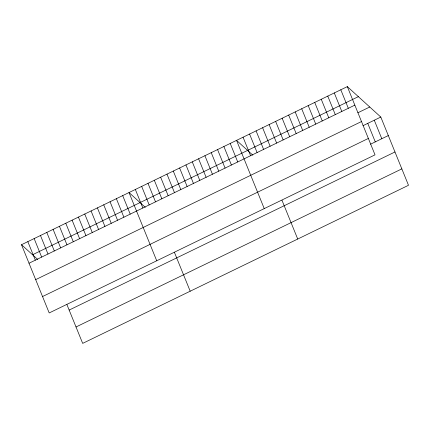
<?xml version="1.0" encoding="UTF-8"?>
<svg xmlns="http://www.w3.org/2000/svg" width="430" height="430" viewBox="0 0 430 430"><rect width="100%" height="100%" fill="white"/><g stroke="black" fill="none" stroke-linecap="round" stroke-linejoin="round"><path stroke-width="0.64" d="M347.322 86.618L375.024 154.848L49.203 312.949L21.5 244.718L347.322 86.618L380.797 117.051L408.5 185.282L82.678 343.382L66.935 304.607M32.546 254.764L358.367 96.659M29.02 263.23L354.836 105.13M357.9 112.757L369.746 107.011M35.679 279.64L361.501 121.54M363.022 125.673L380.797 117.051M42.543 296.544L368.365 138.439M370.542 144.19L388.312 135.563M69.155 310.073L394.976 151.973M76.019 326.977L401.84 168.877M252.802 155.16L236.543 140.374L264.246 208.604M145.286 207.33L129.022 192.543L156.724 260.774M21.5 244.718L37.765 259.505M374.277 120.212L381.797 138.729M367.763 123.378L375.277 141.889M340.802 89.779L348.321 108.295M334.287 92.939L341.802 111.456M327.767 96.105L335.287 114.617M321.253 99.266L328.773 117.777M314.738 102.426L322.253 120.943M308.219 105.592L315.738 124.103M301.704 108.752L309.224 127.264M295.19 111.913L302.704 130.43M288.67 115.073L296.189 133.59M282.155 118.239L289.675 136.751M275.641 121.4L283.155 139.911M269.121 124.56L276.64 143.077M262.606 127.726L270.126 146.238M256.092 130.887L263.606 149.398M281.973 200.256L297.721 239.037M249.572 134.047L257.092 152.564M243.057 137.208L250.577 155.725M230.217 143.443L237.731 161.954M223.89 146.512L231.41 165.023M217.564 149.581L225.083 168.092M211.243 152.65L218.757 171.161M204.916 155.719L212.436 174.231M198.59 158.788L206.11 177.3M192.269 161.857L199.783 180.369M185.943 164.926L193.462 183.438M179.616 167.996L187.136 186.507M173.295 171.065L180.81 189.576M166.969 174.134L174.489 192.645M160.643 177.203L168.162 195.714M154.322 180.267L161.836 198.784M147.995 183.336L155.51 201.853M174.456 252.431L190.2 291.207M141.669 186.405L149.189 204.922M135.343 189.474L142.862 207.991M122.695 195.612L130.215 214.129M116.369 198.681L123.888 217.198M110.048 201.751L117.562 220.267M103.721 204.82L111.241 223.337M97.395 207.889L104.915 226.406M91.074 210.958L98.588 229.475M84.748 214.027L92.267 232.544M78.421 217.096L85.941 235.613M72.1 220.165L79.614 238.682M65.774 223.234L73.288 241.751M59.447 226.304L66.967 244.821M53.121 229.373L60.641 247.89M46.8 232.442L54.314 250.959M40.474 235.511L47.993 254.028M34.147 238.58L41.667 257.097M27.826 241.649L35.341 260.166"/></g></svg>
